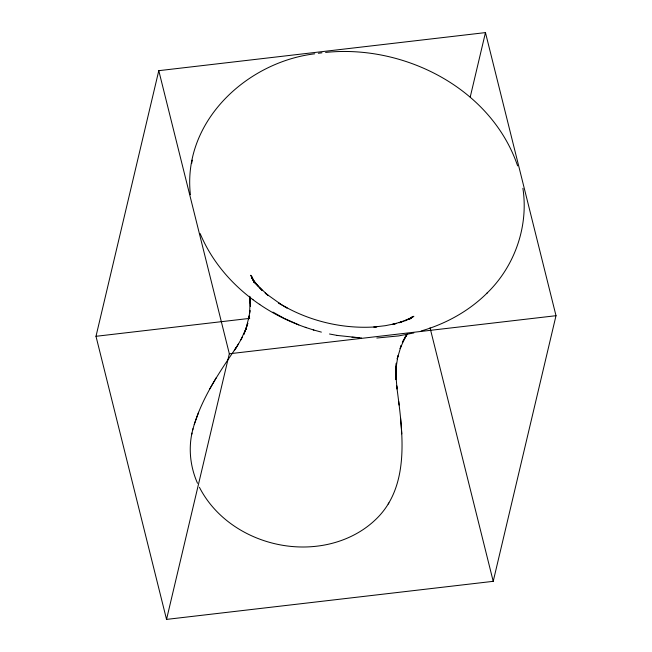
<?xml version="1.0" encoding="UTF-8"?>
<svg xmlns="http://www.w3.org/2000/svg" width="652" height="652" viewBox="0 0 652 652"><rect width="100%" height="100%" fill="white"/><g stroke="black" fill="none" stroke-linecap="round" stroke-linejoin="round"><path stroke-width="0.98" d="M314.737 53.798C246.285 62.16 182.201 122.005 190.4 194.687M191.981 433.058C188.338 449.815 190.58 467.663 197.523 483.287M192.242 160.147L191.623 163.587M192.625 430.238C200.726 399.635 218.754 373.058 236.431 347.272L234.321 350.466L238.591 343.718M191.639 434.55L192.968 428.739M95.991 336.302L158.786 70.669L485.463 32.6L556.009 315.698L493.214 581.331L166.537 619.4L95.991 336.302L249.724 318.38M166.537 619.4L229.333 353.775L158.786 70.669M470.231 97.026L485.463 32.6M198.607 412.308L194.223 424.444M240.808 339.904L246.277 328.176L243.824 334.403L247.809 323.319L245.788 329.553L249.219 315.902L248.689 319.048L249.92 310.466L249.577 313.645L250.156 299.92L250.181 303.18M216.252 377.72L209.805 388.796M236.749 346.905L242.601 336.807M199.43 487.297C220.873 529.253 270.89 551.673 316.782 546.189C338.103 543.744 358.999 535.129 374.761 520.377C411.689 486.376 402.308 429.749 396.636 385.617L397.035 389.016L395.74 373.091L395.968 379.627L395.87 368.217L395.731 374.664L396.326 363.164L395.829 369.529L397.907 355.813L397.198 358.942L401.233 345.43L400.108 348.559L405.707 336.188L402.349 342.406L407.378 333.759M388.176 504.045L388.877 502.945M406.473 335.324L404.436 338.404L407.288 334.256M486.881 293.253C514.607 266.562 528.756 226.431 522.896 188.306M421.102 330.996C445.781 323.873 469 311.094 487.256 292.903M410.678 318.331L412.072 317.19L409.212 319.341L412.846 316.668L408.959 319.276L413.865 316.293L404.672 320.914L409.171 318.844L399.154 322.74L403.433 321.232L392.667 324.337L396.636 323.425L385.242 325.698L373.865 327.019L376.742 326.815C342.659 329.399 307.85 320.963 278.722 303.066L287.067 307.98L284.834 306.652M413.816 332.927L398.682 335.919L376.823 338.021M318.355 53.268L321.966 52.812M229.333 353.775L556.009 315.698M325.592 52.429C404.379 44.279 491.298 88.493 517.606 165.844M352.007 337.271L359.439 337.736M361.485 337.989L336.864 335.397M329.505 333.995L337.597 335.511M313.294 329.896L321.387 332.121M305.25 327.304L313.897 330.083M306.293 327.638C260.417 312.137 219.08 278.836 200.14 233.555M298.763 324.859L284.052 318.298L272.968 312.121M281.289 304.598L265.201 293.082L268.274 295.625L255.168 283.131L262.406 290.686L259.276 287.442M252.487 299.341L252.992 299.7M259.349 304.248L259.798 304.574M258.51 286.603L251.811 278.013L254.924 283.001L250.759 275.242L254.345 282.332M254.272 282.626L251.623 276.489L254.41 282.446M253.278 280.213L254.378 282.675M430.043 327.817L493.214 581.331M249.692 296.823L250.417 300.075L249.577 296.261M249.545 296.497L250.246 301.493L249.863 298.225M398.69 401.428L399.114 405.055M400.532 417.63L401.771 433.882M249.757 296.562L250.376 306.399"/></g></svg>
